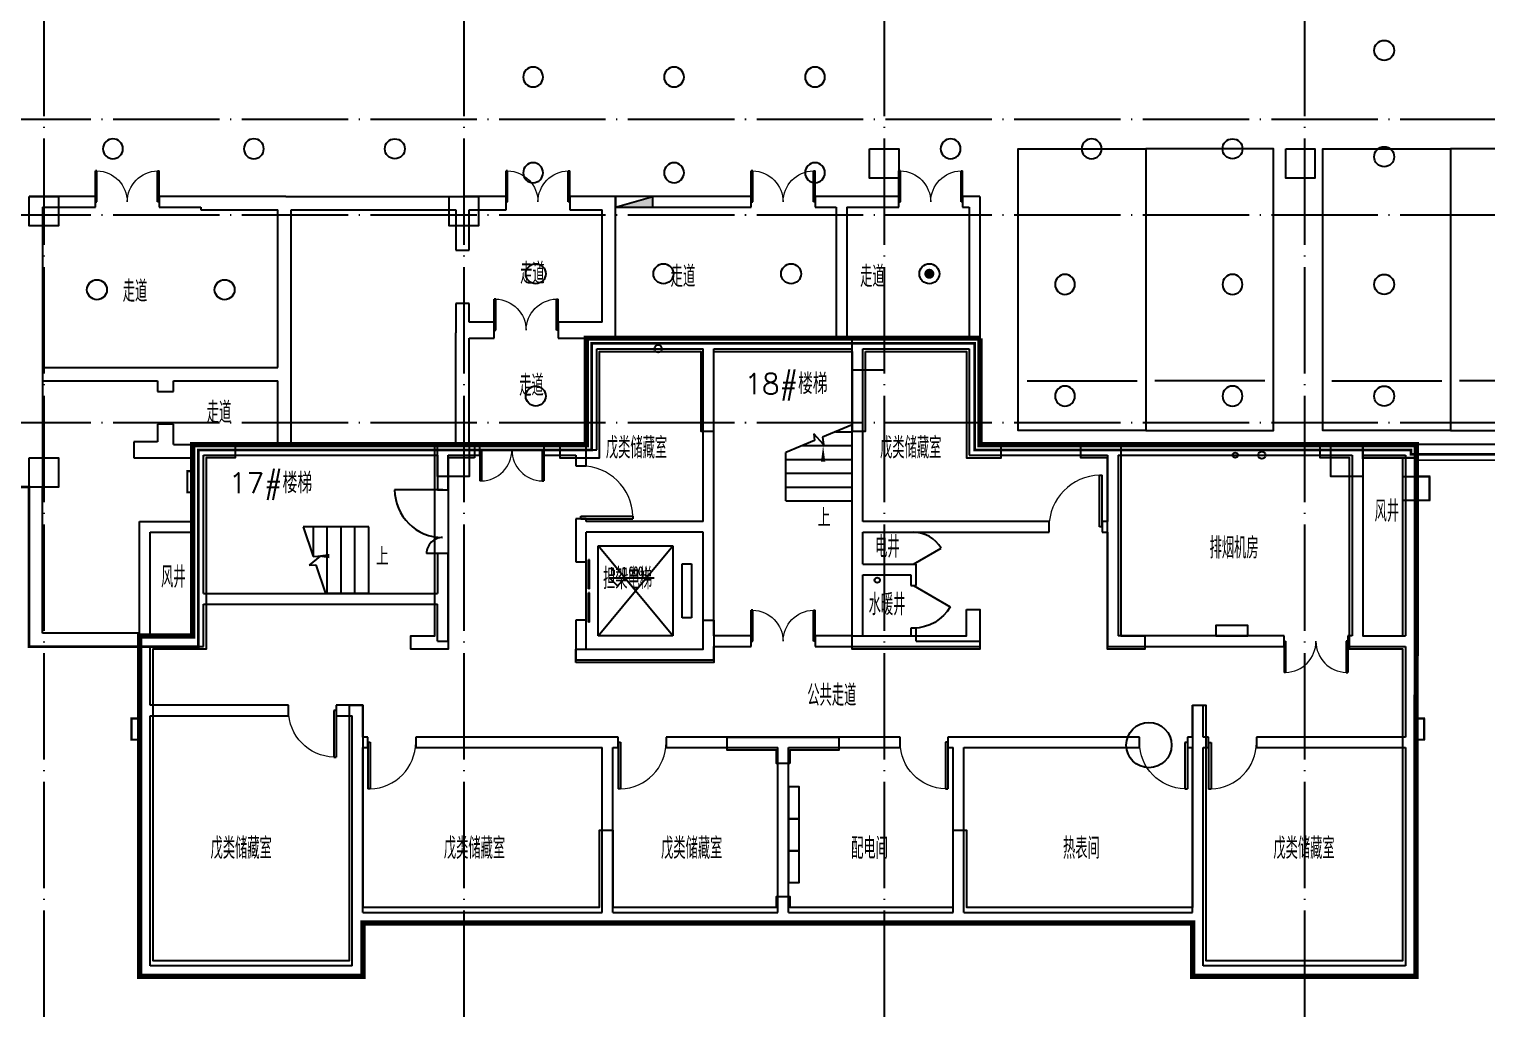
# Model space of a CAD drawing. Extents: x -23309 to 303886, y -33091 to 154511.
# Drawn here: x 131125 to 158531, y -11023 to 7400 of the extents above; entities that cross this region are included whole.
import ezdxf

# ---------------------------------------------------------------- set-up
doc = ezdxf.new("R2010")
doc.units = 0
doc.header["$LTSCALE"] = 1000
doc.header["$MEASUREMENT"] = 0
doc.linetypes.add('DOTE', pattern=[2.4200000000000004, 2, -0.2, 0.02, -0.2])
for name, color, linetype in [('COLUMN', 9, 'Continuous'), ('DIM_ELEV', 3, 'Continuous'), ('DIM_SYMB', 3, 'Continuous'), ('DOTE', 1, 'Continuous'), ('EQUIP_喷淋', 7, 'Continuous'), ('EQUIP_消火栓', 1, 'Continuous'), ('EVTR', 2, 'Continuous'), ('Pipe-中', 3, 'Continuous'), ('PUB_TEXT', 210, 'Continuous'), ('STAIR', 51, 'Continuous'), ('VPIPE-消防', 1, 'Continuous'), ('WALL', 9, 'Continuous'), ('WINDOW', 4, 'Continuous'), ('下喷', 7, 'Continuous'), ('主楼车库高差线', 6, 'Continuous'), ('住宅楼', 2, 'Continuous'), ('剪力墙闭合区域', 6, 'Continuous'), ('喷淋', 6, 'Continuous'), ('挡土墙', 4, 'Continuous'), ('普通机动车位', 135, 'Continuous'), ('暖通', 4, 'Continuous'), ('机动车位车档', 201, 'Continuous'), ('电气', 3, 'Continuous'), ('防火分区', 7, 'Continuous')]:
    doc.layers.add(name, color=color, linetype=linetype)
doc.styles.add('_TCH_DIM', font='SIMPLEX', dxfattribs={"bigfont": 'GBCBIG'})
doc.styles.add('_TCH_WINDOW', font='SIMPLEX', dxfattribs={"height": 3.5, "bigfont": 'GBCBIG'})
doc.styles.add('HNSJY', font='simplex.shx', dxfattribs={"width": 0.8, "bigfont": 'gbcbig.shx'})

# ---------------------------------------------------------------- blocks, each defined once
blk = doc.blocks.new('$DorLib2D$00000002')
for p, q in [((-0.5, -5.684341886080802e-17), (-0.5000000000000007, 0.4875)), ((-0.4750000000000007, 0.4875), (-0.5000000000000007, 0.4875)), ((-0.475, -2.842170943040401e-17), (-0.4750000000000007, 0.4875)), ((0.475, -2.842170943040401e-17), (0.4750000000000007, 0.4875)), ((0.4750000000000007, 0.4875), (0.5000000000000007, 0.4875)), ((0.5, -5.684341886080802e-17), (0.5000000000000007, 0.4875)), ((-0.5, -5.684341886080802e-17), (-0.475, -2.842170943040401e-17)), ((0.5, -5.684341886080802e-17), (0.475, -2.842170943040401e-17))]:
    blk.add_line(p, q)
at = {"lineweight": 13}
for centre, start, end in [((-0.4875, -4.263256414560601e-17), 0, 88.53071641864632), ((0.4875, -4.263256414560601e-17), 91.4692835813537, 180)]:
    blk.add_arc(centre, 0.4875, start, end, dxfattribs=at)
blk = doc.blocks.new('$DorLib2D$00000001')
for p, q in [((0.45, 0.9750000000000001), (0.5000000000000002, 0.9750000000000001)), ((0.45, 0), (0.45, 0.9750000000000001)), ((0.5, 0), (0.5, 0.9750000000000001)), ((0.5, 0), (0.45, 0))]:
    blk.add_line(p, q)
at = {"lineweight": 13}
blk.add_arc((0.475, 0), 0.975, 91.4692835813538, 180, dxfattribs=at)
blk = doc.blocks.new('$DorLib2D$00000127')
at = {"color": 0, "linetype": 'Continuous'}
for p, q in [((-0.03333333333317867, 0.79489831543669), (-0.5333333333324752, 0.79489831543669)), ((-0.5333333333324752, 0.79489831543669), (-0.5333333333324752, 0.6904056441872441)), ((-0.03333333333317867, 0.79489831543669), (-0.03333333333317867, 0.6904056441872441)), ((0.03333333333346289, 0.79489831543669), (0.03333333333346289, 0.6904056441872441)), ((0.533333333332763, 0.79489831543669), (0.03333333333346289, 0.79489831543669)), ((0.533333333332763, 0.79489831543669), (0.533333333332763, 0.6904056441872441)), ((-0.03333333333317867, 0.6904056441872441), (-0.5333333333324752, 0.6904056441872441)), ((0.5000000000000533, 0.4999999999999787), (-0.500000000000032, 0.4999999999999787)), ((0.533333333332763, 0.6904056441872441), (0.03333333333346289, 0.6904056441872441))]:
    blk.add_line(p, q, dxfattribs=at)
blk = doc.blocks.new('$DorLib2D$00000228')
at = {"color": 0}
blk.add_line((0.4999999999999964, -7.105427357601002e-15), (4.973799150320701e-14, 0.8660254037843416), dxfattribs=at)
blk.add_arc((0.5000000000015206, -1.612932010175427e-12), 1.000000000002051, 120.0000000000284, 180, dxfattribs=at)
blk = doc.blocks.new('$DorLib2D$00000224')
at = {"color": 0}
for p, q in [((0.5000000000000036, -0.001447885298549778), (0.5000000000000036, 0.7526897881263217)), ((-0.4999999999999982, -3.552713678800501e-15), (-0.5, 0.2533643934255281))]:
    blk.add_line(p, q, dxfattribs=at)
for centre, radius, start, end in [((0.5046168020416406, -0.001920809357073949), 0.7546247204374669, 90.3505383734008, 179.7237749158362), ((-0.5007908120532854, 0.002572563918107562), 0.250793076322937, 359.7898704776507, 89.81933206136392)]:
    blk.add_arc(centre, radius, start, end, dxfattribs=at)
blk = doc.blocks.new('sdfasdgdfgsdfg')
at = {"layer": 'STAIR'}
for p, q in [((620420.6819916591, 50103.92805456286), (619185.4118916444, 50103.94578890721)), ((619185.4118916444, 50103.94578890723), (619374.5221480504, 49545.13602255107)), ((619380.6740033776, 49545.5334680845), (619380.6819909624, 50103.94298548214)), ((619640.6641061306, 48853.93921531373), (619640.6819911716, 50103.93925275231)), ((619900.6641061008, 48853.93549510566), (619900.6819911415, 50103.9355200225)), ((620160.664106071, 48853.93177489852), (620160.6819911116, 50103.93178729267)), ((620420.6641060486, 48853.92805469045), (620420.6819916591, 50103.92805456286)), ((619509.2412333712, 49553.84013581005), (619299.3170328736, 49385.67928233472)), ((619299.3170328736, 49385.67928233472), (619425.7210879624, 49393.8461527937)), ((619374.5221480504, 49545.13602255107), (619509.2412333712, 49553.84013581005)), ((619425.7210879624, 49393.8461527937), (619608.4341861382, 48853.93967647487)), ((620420.6641060486, 48853.92805469045), (619608.4341797903, 48853.93968273615))]:
    blk.add_line(p, q, dxfattribs=at)
blk = doc.blocks.new('sdfasdfsdgsdfh')
at = {"layer": 'STAIR'}
for p, q in [((709567.0958681963, 51658.45896171225), (709385.08693894, 51856.4968173551)), ((709385.08693894, 51856.4968173551), (709401.8064843081, 51730.93747079191)), ((710109.7653140575, 52025.41360075498), (709549.2764905989, 51792.27775629056)), ((709797.2598756403, 51895.42667463706), (710109.7598753683, 51895.41360086953)), ((710109.7054884918, 50595.41360200667), (710109.7653140575, 52025.41360075498)), ((709401.8064843081, 51730.93747079191), (708859.7435603961, 51505.46589628333)), ((709172.248998817, 51635.45282240031), (710109.7489979938, 51635.41360109677)), ((709549.2764905989, 51792.27775629056), (709567.0958681963, 51658.45896171225)), ((708859.7054895833, 50595.46589707916), (708859.7435603961, 51505.4658962824)), ((708859.7381217085, 51375.46589639648), (710109.7381206192, 51375.41360132401)), ((708859.7272443334, 51115.46589662373), (710109.7272432446, 51115.41360155126)), ((708859.7163669582, 50855.4658968519), (710109.7163658701, 50855.41360177943)), ((708859.7054895833, 50595.46589707916), (710109.7054884918, 50595.41360200667))]:
    blk.add_line(p, q, dxfattribs=at)
blk = doc.blocks.new('2#住宅楼')
at = {"layer": '住宅楼', "ltscale": 2, "const_width": 100}
blk.add_lwpolyline([(32489571.51587813, -2975366.782006), (32482171.95860339, -2975366.676114921), (32482171.92997669, -2977366.697645093), (32474771.92998734, -2977366.697645093), (32474771.87845677, -2980966.591760538), (32473771.87590704, -2980966.591760538), (32473771.78689967, -2987366.577451403), (32477971.78690324, -2987366.637548922), (32477971.80121173, -2986366.637547161), (32493571.80044144, -2986366.860761904), (32493571.78613295, -2987366.86075951), (32497771.78689754, -2987366.920855182), (32497775.51338592, -2977366.809011658), (32489571.92998695, -2977366.691630768), (32489571.95860658, -2975366.782012336)], dxfattribs=at)
blk = doc.blocks.new('hdfjfkjlkjlgh')
at = {"layer": '普通机动车位'}
blk.add_lwpolyline([(22002092.87490848, -3456002.984251085), (22004492.87490189, -3456002.984249472), (22004492.87490866, -3461302.984247654), (22002092.87491524, -3461302.984249271)], close=True, dxfattribs=at)
at = {"layer": '机动车位车档'}
blk.add_line((22004326.20824177, -3456940.484248754), (22002259.54157529, -3456940.484251279), dxfattribs=at)
blk = doc.blocks.new('第三防火分区')
at = {"layer": '防火分区', "const_width": 50}
blk.add_lwpolyline([(32501471.5213723, -2977549.709088739), (32497675.52772611, -2977550.234350871), (32497675.51620559, -2977466.977150898), (32489475.51478235, -2977466.859821322), (32489475.54339931, -2975466.859821547), (32482275.54339255, -2975466.756800581), (32482275.51477546, -2977466.756800728), (32474875.51262478, -2977466.65091787), (32474875.45968419, -2981166.593248424), (32471696.51779883, -2981166.593245084), (32471696.51780198, -2978166.691181058), (32462715.6554345, -2978166.691195043), (32462715.6554345, -2979066.189005172), (32459914.73755211, -2979066.189005172), (32459914.73755435, -2973055.723692868), (32459014.24722884, -2973055.723692533), (32459014.24722884, -2971566.691710424), (32454714.03239573, -2971566.691710424)], dxfattribs=at)
blk = doc.blocks.new('$TwtSys$00000125')
blk.add_circle((0, 0, 1e-08), 1)
blk = doc.blocks.new('$TwtSys$00000128')
at = {"const_width": 0.5, "elevation": 9.999999999999692e-09}
blk.add_lwpolyline([(0.25, 0, 1), (-0.25, 0, 1)], format="xyb", close=True, dxfattribs=at)
blk.add_circle((0, 0, 9.999999999999692e-09), 1)
blk = doc.blocks.new('$TwtSys$00000434')
for p, q in [((-0.5, 0.5), (-0.5, -0.5)), ((-0.5, -0.5), (0.5, 0.5)), ((0.5, 0.5), (-0.5, 0.5)), ((0.5, -0.5), (0.5, 0.5)), ((-0.5, -0.5), (0.5, -0.5))]:
    blk.add_line(p, q)
blk.add_solid([(0.5, -0.5), (0.5, 0.5), (-0.5, -0.5)])
blk = doc.blocks.new('主楼各辅助点位')
at = {"layer": '喷淋'}
blk.add_circle((636710.7013037167, 51453.69497014498), 50, dxfattribs=at)
blk = doc.blocks.new('电表箱-140kW')
at = {"layer": '电气'}
blk.add_lwpolyline([(0.02510163403348997, 299.9999989498465), (-0.02510163403348997, -299.9999989498465), (199.9748976658739, -300.0167333725303), (200.0251009339117, 299.9832645271636)], close=True, dxfattribs=at)
blk = doc.blocks.new('应急照明配电箱-双电源-5kW')
at = {"layer": '电气'}
blk.add_lwpolyline([(-0.0007163312111515552, 282.8776588173114), (-0.0509195992781315, -317.1223390823816), (199.9490797006292, -317.1390735050654), (199.9992829686671, 282.8609243946285)], close=True, dxfattribs=at)
blk = doc.blocks.new('普通配电箱-18kW')
at = {"layer": '电气'}
blk.add_lwpolyline([(-0.02441915567032993, 316.3131618789266), (-0.07462242373730987, -283.6868360207663), (199.92537687617, -283.7035704434511), (199.9755801442079, 316.2964274562437)], close=True, dxfattribs=at)
blk = doc.blocks.new('消防风机配电箱-双电源-12kW')
at = {"layer": '电气'}
blk.add_lwpolyline([(-299.99999884094, 0.02510163402621401), (299.999999058753, -0.02510163404076593), (300.0167334814323, 199.9748976658666), (-299.9832644182607, 200.0251009339045)], close=True, dxfattribs=at)

msp = doc.modelspace()

# ---------------------------------------------------------------- linework, layer by layer
at = {"layer": 'COLUMN', "color": 3, "ltscale": 5}
for points in [[(146924.9999995716, 5150.020591111737), (147474.9999997467, 5150.020591111737), (147474.9999997467, 4600.020591111737), (146924.9999995716, 4600.020591111737)], [(154749.9526380077, 5150.020581117715), (155299.9526381828, 5150.020581117715), (155299.9526381828, 4600.020581117715), (154749.9526380077, 4600.020581117715)], [(131124.9999999255, 4250.197751061874), (131675.0000001006, 4250.197751061874), (131675.0000001006, 3700.197751061874), (131124.9999999255, 3700.197751061874)], [(139024.9999996312, 4250.197751080501), (139574.9999998063, 4250.197751080501), (139574.9999998063, 3700.197751080501), (139024.9999996312, 3700.197751080501)], [(146600.3460962847, 1588.950438332628), (147200.4404591247, 1588.950438332628), (147200.4404591247, 988.9976205792045), (146600.3460962847, 988.9976205792045)], [(138800.3174801767, -410.9336484448286), (139400.4118430167, -410.9336484448286), (139400.4118430167, -1010.886466198252), (138800.3174801767, -1010.886466198252)], [(155600.3081303649, -411.1826160309138), (156200.4024932049, -411.1826160309138), (156200.4024932049, -1011.135433784337), (155600.3081303649, -1011.135433784337)], [(131124.9999999367, -659.9642384193139), (131675.0000001118, -659.9642384193139), (131675.0000001118, -1209.964238419314), (131124.9999999367, -1209.964238419314)], [(156950.4110523609, -1010.86806752038), (157450.4125782398, -1010.86806752038), (157450.4125782398, -1460.86806752038), (156950.4110523609, -1460.86806752038)]]:
    msp.add_lwpolyline(points, close=True, dxfattribs=at)
at = {"layer": 'DIM_ELEV'}
for p, q in [((142185.2800032219, -3070.010421914398), (142035.2800032219, -2920.010421914398)), ((142035.2800032219, -2920.010421914398), (142875.2800032219, -2920.010421914398)), ((142185.2800032219, -3070.010421914398), (142335.2800032219, -2920.010421914398))]:
    msp.add_line(p, q, dxfattribs=at)
at = {"layer": 'DIM_SYMB'}
for points in [[(146052.7319023557, -1499.163247227552, 0, 0, 0), (146052.6893703745, -431.0191736597335, 0, 80.00000000000001, 0), (146052.7013159488, -731.019173421897, 0, 0, 0)], [(137538.5472900009, -2508.596423075243, 0, 0, 0), (136470.4032164331, -2508.638955056376, 0, 80.00000000000001, 0), (136770.4032161953, -2508.627009482123, 0, 0, 0)]]:
    msp.add_lwpolyline(points, format="xyseb", dxfattribs=at)
at = {"layer": 'DOTE', "linetype": 'DOTE'}
for p, q in [((131399.9999995604, 136025.4422550014), (131400, -12369.09281809314)), ((139299.9999996647, 136025.4422550014), (139299.9999998324, -12369.09281753295)), ((147199.9999995306, 136025.4422550014), (147199.9999997839, -12369.09281744866)), ((155099.9999995604, 136025.4422550014), (155099.9999997988, -12369.09281784168)), ((267803.2771895379, 5699.999878716073), (-4883.621246233582, 5699.999880112126)), ((267803.2771896683, 3900.000000817585), (-4883.621246226132, 3900.000000063679)), ((267803.2771895416, 1.922133378684521e-06), (-4883.621246226132, -3.504101186990738e-08))]:
    msp.add_line(p, q, dxfattribs=at)
at = {"layer": 'EVTR', "ltscale": 2}
for p, q in [((141825.3602977653, -4010.977169393183), (141825.3845363518, -2316.977169566409)), ((141825.3602977653, -4010.977169393183), (143225.3845362102, -2316.997201453516)), ((141825.3845363518, -2316.977169566409), (143225.3845362102, -2316.997201453516)), ((143225.3602976238, -4010.99720128029), (141825.3845363518, -2316.977169566409)), ((143225.3845362102, -2316.997201453516), (143225.3602976238, -4010.99720128029)), ((143400.3651453217, -3672.199705300474), (143400.379688475, -2655.799705405341)), ((143400.379688475, -2655.799705405341), (143575.3796884527, -2655.80220939088)), ((143575.3796884527, -2655.80220939088), (143575.3651452994, -3672.202209286945)), ((143575.3651452994, -3672.202209286945), (143400.3651453217, -3672.199705300474)), ((143225.3602976238, -4010.99720128029), (141825.3602977653, -4010.977169393183))]:
    msp.add_line(p, q, dxfattribs=at)
at = {"layer": 'Pipe-中', "color": 3, "linetype": 'Continuous'}
msp.add_circle((147070.3566787394, -2960.974140696992), 50, dxfattribs=at)
at = {"layer": 'VPIPE-消防', "color": 14}
for centre in [(142950.3566787345, 1390.731174056134), (154299.9684871947, -611.1556608323881)]:
    msp.add_circle(centre, 70, dxfattribs=at)
at = {"layer": 'WALL'}
for p, q in [((132370.0082595944, 4250.178519989655), (131124.9996307977, 4250.178517485387)), ((132370.0082595795, 4050.178514017549), (132370.0082595944, 4250.178519989655)), ((134350.4099413229, 4250.178516061802), (133570.0082595907, 4250.178519484412)), ((133570.0082595907, 4250.178519484412), (133570.0082595795, 4050.178514606145)), ((135950.1538329124, 4250.181667980098), (134350.4099413229, 4250.178516061802)), ((135950.1538329124, 4250.181667980098), (139299.9980725385, 4250.181667818513)), ((140091.6073549725, 4250.181666068558), (139299.9980725385, 4250.181667818513)), ((140091.6073549613, 4000.181668773119), (140091.6073549725, 4250.181666068558)), ((142150.4385588132, 4250.181670068589), (141291.6073705927, 4250.181667015713)), ((141291.6073705927, 4250.181667015713), (141291.6073705815, 4000.181668715377)), ((144699.9977127165, 4250.178513710212), (142150.4381902218, 4250.178515257139)), ((142150.4385588132, 1589.010580471077), (142150.4385588132, 4250.181670068589)), ((144699.9977127053, 4050.178515157022), (144699.9977127165, 4250.178513710212)), ((146399.9977070838, 4250.178515054111), (145899.9977127165, 4250.178513652936)), ((145899.9977127165, 4250.178513652936), (145899.997712709, 4050.178515554697)), ((147474.9996267781, 4250.17851141264), (146399.9977070838, 4250.178515054111)), ((147474.9996267669, 4050.178510338359), (147474.9996267781, 4250.17851141264)), ((148999.9977105781, 4250.178514907893), (148674.9996267781, 4250.178511345119)), ((148674.9996267781, 4250.178511345119), (148674.9996267669, 4050.178510281083)), ((148999.9977105781, 4250.178514907893), (148999.9977106787, 1588.901546527457)), ((131374.9996328066, 4050.178513819177), (132370.0082595795, 4050.178514017549)), ((131374.9996328066, 4050.178513819177), (131374.9996345304, 2939.038149524771)), ((133570.0082595795, 4050.178514606145), (134350.4099413141, 4050.178515083418)), ((134350.4099413141, 4050.178515083418), (134350.4099413119, 4000.181668056932)), ((134350.4099413119, 4000.181668056932), (135800.1538315043, 4000.181661389594)), ((135800.1538313515, 1038.968954812561), (135800.1538315043, 4000.181661389594)), ((136050.1538327374, 938.9686096918886), (136050.153833963, 4000.181670489546)), ((136050.153833963, 4000.181670489546), (139149.9980731308, 4000.181670340069)), ((139149.9980731308, 4000.181670340069), (139149.9980705529, 3242.806781746272)), ((139399.9980728142, 3242.806781746272), (139399.9980771914, 4000.181668815494)), ((139399.9980771914, 4000.181668815494), (140091.6073549613, 4000.181668773119)), ((141291.6073705815, 4000.181668715377), (141900.4385547675, 4000.181668695353)), ((141900.4385547675, 1889.01058027317), (141900.4385547675, 4000.181668695353)), ((142150.4381902143, 4050.178515257139), (144699.9977127053, 4050.178515157022)), ((145899.997712709, 4050.178515554697), (146299.9977065362, 4050.178516633634)), ((146299.9977065362, 4050.178516633634), (146299.9977067113, 1588.925875603512)), ((146499.9977078587, 4050.17851533863), (146499.9977067113, 1588.925875589077)), ((146499.9977078587, 4050.17851533863), (147474.9996267669, 4050.178510338359)), ((148674.9996267669, 4050.178510281083), (148799.9977117479, 4050.178515228268)), ((148799.9977117479, 4050.178515228268), (148799.9977106787, 1588.901546538633)), ((139149.9980705529, 3242.806781746272), (139399.9980728142, 3242.806781746272)), ((131374.9996345304, 2939.038149524771), (131374.9996345304, -1210.967487661343)), ((139399.9980728142, 2242.806766121474), (139149.9980702959, 2242.806766121008)), ((139149.9980702959, 2242.806766121008), (139149.9980725348, 1689.010581928131)), ((139399.9980771877, 1889.01058027317), (139399.9980728142, 2242.806766121474)), ((139149.9980725348, -410.9388882614439), (139149.9980725348, 1689.010581928131)), ((139868.8584175482, 1889.010580314149), (139399.9980771877, 1889.01058027317)), ((139868.858417552, 1589.010577848472), (139868.8584175482, 1889.010580314149)), ((141900.4385547675, 1889.01058027317), (141068.858417552, 1889.010580314149)), ((141068.858417552, 1889.010580314149), (141068.8584175482, 1589.010577848938)), ((139399.9980726942, -410.9424650147557), (139399.9980758838, 1589.010580470611)), ((139399.9980758838, 1589.010580470611), (139868.858417552, 1589.010577848472)), ((141068.8584175482, 1589.010577848938), (142150.4385588132, 1589.010580471077)), ((141600.4103775655, -510.9739503428282), (141600.440429542, 1589.026043679944)), ((141600.440429542, 1589.026043679944), (143900.440425161, 1588.993139913684)), ((141800.4103775432, -510.9768120409863), (141800.437560003, 1389.023189104541)), ((141800.437560003, 1389.023189104541), (143800.4375636538, 1388.99457212296)), ((143800.3910610562, -1861.005428136879), (143800.4375636538, 1388.99457212296)), ((143900.440425161, 1588.993139913684), (146700.4404248779, 1588.953076140402)), ((144000.3896300083, -1961.008290571714), (144000.4375636315, 1388.991708165413)), ((144000.4375636315, 1388.991708165413), (146600.4375633632, 1388.954506089358)), ((146600.38962974, -1961.045492647769), (146600.4375633632, 1388.954506089358)), ((146700.4404248779, 1588.953076140402), (149000.440428782, 1588.920161785936)), ((146800.3910607508, -1861.048353898223), (146800.4375633483, 1388.95164758843)), ((146800.4375633483, 1388.95164758843), (148800.4375671034, 1388.923030606849)), ((148800.4375671034, 1388.923030606849), (148800.4089501237, -611.0769712194742)), ((149000.440428782, 1588.920161785936), (149000.4118118023, -411.0798329381214)), ((131374.999864053, 1038.979090058536), (133640.4421342723, 1038.973890353285)), ((133640.4421333782, 1038.973890353285), (135800.1538313515, 1038.968954812561)), ((136050.1538291052, -410.8678304904024), (136050.153832756, 938.9686096918886)), ((131374.9992902465, 788.9790900594671), (133540.4400375113, 788.9741170753841)), ((133540.4400375113, 788.9741170753841), (133540.4375417382, 588.971055535425)), ((133540.4375417382, 588.971055535425), (133840.4375487641, 588.9673205896397)), ((133840.4375487641, 588.9673205896397), (133840.440037068, 788.9734342469019)), ((133840.440037068, 788.9734342469019), (135800.153829623, 788.9689537853119)), ((135800.1538295634, -410.8678288675728), (135800.153829623, 788.9689537853119)), ((133540.429822851, -31.02895743510453), (133540.4257194027, -361.0304479510232)), ((133840.4298298769, -31.03269238088978), (133540.429822851, -31.02895743510453)), ((133840.4250992574, -410.8678288689698), (133840.4298298769, -31.03269238088978)), ((133090.4284303263, -361.0248532110709), (133090.4247027449, -660.8678295101854)), ((133540.4257194027, -361.0304479510232), (133090.4284303263, -361.0248532110709)), ((133840.4250992574, -410.8678288689698), (135800.1538295634, -410.8678288675728)), ((134200.4118153115, -410.8680664902495), (138900.4118086954, -410.9353174274729)), ((139600.4118127634, -410.9453323367925), (138900.4118086954, -410.9353174274729)), ((139600.4089510699, -610.945331604773), (139600.4118127634, -410.9453323367925)), ((140800.4118126442, -410.9625031227188), (140800.4089509433, -610.9625017937215)), ((141600.4118031298, -410.9739516960399), (140800.4118126442, -410.9625031227188)), ((141600.4060807785, -810.9739560751186), (141600.4118031298, -410.9739516960399)), ((141600.4103775655, -510.9739503428282), (141800.4103775432, -510.9768120409863)), ((149000.4118118023, -411.0798329381214), (151500.4118074065, -411.1156044114323)), ((151500.4118074065, -411.1156044114323), (156100.4118069296, -411.1814234690682)), ((156100.4118079429, -411.1107110805751), (157200.4118103271, -411.1264498220698)), ((157200.4118103271, -411.1264498220698), (157200.3588654061, -4111.197162430355)), ((133090.4247027449, -660.8678295101854), (133640.4232319929, -660.8678305681678)), ((133640.4232319929, -660.8678305681678), (134200.4082381922, -660.8678305677022)), ((134200.3910680001, -1860.868073135236), (134200.4082381922, -660.8678305677022)), ((134400.3896309917, -1960.870929063851), (134400.4089535882, -610.8709281679185)), ((134400.4089535882, -610.8709281679185), (138800.4089455714, -610.9338855273963)), ((138800.4089455714, -610.9338855273963), (138800.3996476268, -1260.933872723574)), ((139000.3996443113, -1260.936734421732), (139000.408945549, -610.9367435906024)), ((139000.408945549, -610.9367435906024), (139600.4089510699, -610.945331604773)), ((140800.4089509433, -610.9625017937215), (141400.4089414512, -610.9710839675681)), ((141400.4089414512, -610.9710839675681), (141400.4060796236, -810.9710943769605)), ((141400.4060796236, -810.9710943769605), (141600.4060807785, -810.9739560751186)), ((148800.4089501237, -611.0769712194742), (151400.4089404305, -611.1141732955293)), ((151400.4089404305, -611.1141732955293), (151400.3910548126, -1861.114174645947)), ((151600.4089404081, -611.1170342095138), (151600.3896292334, -1961.117035101721)), ((151600.4089404081, -611.1170342095138), (156000.4089450499, -611.1799915689917)), ((156000.4089450499, -611.1799915689917), (156000.3602961784, -4011.17999461721)), ((156200.4089460408, -611.1121413107903), (156200.360296156, -4011.182844087103)), ((156200.4089460408, -611.1121413107903), (157000.4089448263, -611.1235881034227)), ((157000.4089448263, -611.1235881034227), (157000.3602949416, -4011.194290880667)), ((131374.9996330328, -3960.857813838578), (131374.9996345304, -1210.967487661343)), ((138800.3996476268, -1260.933872723574), (139000.3996443113, -1260.936734421732)), ((133200.3588678648, -4110.853758654179), (133200.3910642376, -1860.853764644446)), ((133200.3910642376, -1860.853764644446), (134200.3910680001, -1860.868073135236)), ((141400.3917750453, -1810.971094274515), (141400.3896302765, -1960.971088495658)), ((141600.3917722886, -1810.973955972673), (141400.3917750453, -1810.971094274515)), ((141600.3910558184, -1860.97394945714), (141600.3917722886, -1810.973955972673)), ((143800.3910610562, -1861.005428136879), (141600.3910558184, -1860.97394945714)), ((150300.3910643568, -1861.098435398744), (146800.3910607508, -1861.048353898223)), ((150300.3882026558, -2061.098436362663), (150300.3910643568, -1861.098435398744)), ((151300.3910642525, -1861.112744222017), (151300.388202559, -2061.112744853453)), ((151400.3910548126, -1861.114174645947), (151300.3910642525, -1861.112744222017)), ((133400.3603009542, -4010.85662612188), (133400.3882025143, -2060.856610697316)), ((133400.3882025143, -2060.856610697316), (134200.3882021641, -2060.868057489948)), ((134200.3703145494, -3310.868067224132), (134200.3882021641, -2060.868057489948)), ((134400.3717358073, -3210.87092790156), (134400.3896309917, -1960.870929063851)), ((141400.3896302765, -1960.971088495658), (141400.380291309, -2613.971074660862)), ((141600.3802874049, -2613.97393635902), (141600.3881979024, -2060.973949436651)), ((143800.3882024174, -2061.00542811639), (141600.3881979024, -2060.973949436651)), ((143800.3567202667, -4261.00542789069), (143800.3882024174, -2061.00542811639)), ((144000.360300835, -4011.008290544705), (144000.3896300083, -1961.008290571714)), ((146600.3767521044, -2861.045492560224), (146600.38962974, -1961.0454926487)), ((146800.3796224555, -2661.048346778), (146800.3882075433, -2061.048355130712)), ((146800.3882075433, -2061.048355130712), (150300.3882026558, -2061.098436362663)), ((151300.388202559, -2061.112744853453), (151400.3882016351, -2061.114174621733)), ((151400.3882016351, -2061.114174621733), (151400.3574383815, -4211.114172142552)), ((151600.3896292334, -1961.117035101721), (151600.3603000601, -4011.117037257733)), ((138800.382477436, -2460.933892131405), (138800.3717434888, -3210.933885261038)), ((139000.3824747538, -2460.936753829563), (138800.382477436, -2460.933892131405)), ((139000.3703140577, -3310.936747979926), (139000.3824747538, -2460.936753829563)), ((141400.380291309, -2613.971074660862), (141600.3802874049, -2613.97393635902)), ((146800.3796224555, -2661.048346778), (147800.3796102424, -2661.062655269343)), ((147800.3738793021, -3062.062678806105), (147800.3796102424, -2661.062655269343)), ((146600.3602966478, -4011.04549262076), (146600.3767521044, -2861.045492559293)), ((146800.3602966254, -4011.048351561272), (146800.376751404, -2861.048362394416)), ((146800.376751404, -2861.048362394416), (147700.3767468592, -2861.061240036594)), ((147700.3767468592, -2861.061240036594), (147700.373873729, -3062.061247958423)), ((134400.3717358073, -3210.87092790156), (138800.3717434888, -3210.933885261038)), ((147700.373873729, -3062.061247958423), (147800.3738793021, -3062.062678806105)), ((134200.3602832144, -4010.868072915444), (134200.3703145494, -3310.868067224132)), ((134400.3574410339, -4210.870934593113), (134400.3688878228, -3410.870931277605)), ((134400.3688878228, -3410.870931277605), (138800.3688873758, -3410.933888637082)), ((138800.3588672911, -4110.933886199811), (138800.3688873758, -3410.933888637082)), ((139000.3588672688, -4110.936747897969), (139000.3703140577, -3310.936747979926)), ((141400.3645513018, -3713.971074548172), (141400.3538575431, -4460.971087492624)), ((141600.3645480608, -3713.97393624633), (141400.3645513018, -3713.971074548172)), ((141600.3567192217, -4260.973949211271), (141600.3645480608, -3713.97393624633)), ((133200.3577395976, -3960.857814316812), (131374.9996330328, -3960.857813838578)), ((133200.3402668273, -5410.853758518206), (133200.3588678648, -4110.853758651385)), ((133400.3603009542, -4010.85662612188), (134200.3602832144, -4010.868072915444)), ((144700.3603016695, -4011.018306315498), (144000.360300835, -4011.008290544705)), ((144700.357439976, -4211.018309315288), (144700.3603016695, -4011.018306315498)), ((145900.3603015502, -4011.035476504447), (145900.3574398567, -4211.035479423212)), ((146600.3602966478, -4011.04549262076), (145900.3603015502, -4011.035476504447)), ((146800.3602966254, -4011.048351561272), (147700.3602920955, -4011.061229202518)), ((147700.3624269401, -3862.061247875536), (147700.3602920955, -4011.061229202518)), ((147800.3624292722, -3862.06267872508), (147700.3624269401, -3862.061247875536)), ((147800.3588612413, -4111.062664656522), (147800.3624292722, -3862.06267872508)), ((154718.7918240835, -4011.161658301571), (151600.3603000601, -4011.117037257733)), ((154718.7889623826, -4211.161657127173), (154718.7918240835, -4011.161658301571)), ((155918.7918239643, -4011.17882849052), (155918.7889622634, -4211.178827578755)), ((156000.3602961784, -4011.17999461721), (155918.7918239643, -4011.17882849052)), ((156200.360296156, -4011.182844087103), (157000.3602949416, -4011.194290880667)), ((133200.3577395976, -4210.857814316812), (131124.9996313788, -4210.857808311179)), ((133400.341692779, -5310.856622083666), (133400.3574321156, -4210.856626102322)), ((133400.3574321156, -4210.856626102322), (134400.3574410339, -4210.870934593113)), ((138800.3588672911, -4110.933886199811), (139000.3588672688, -4110.936747897969)), ((141600.3567192217, -4260.973949211271), (143800.3567202667, -4261.00542789069)), ((144000.3538164978, -4461.008289567748), (144000.3573936184, -4211.008290523285)), ((144000.3573936184, -4211.008290523285), (144700.357439976, -4211.018309315288)), ((145900.3574398567, -4211.035479423212), (146700.3574356323, -4211.046923266345)), ((146700.3574356323, -4211.046923266345), (147700.3574354684, -4211.061231757136)), ((147700.3574354684, -4211.061231757136), (149000.3574353342, -4211.079832795629)), ((147800.3588612413, -4111.062664656522), (149000.358866181, -4111.079832805874)), ((149000.358866181, -4111.079832805874), (149000.3574353342, -4211.079832795629)), ((151400.3574383815, -4211.114172142552), (154718.7889623826, -4211.161657127173)), ((155918.7889622634, -4211.178827578755), (156100.3574346637, -4211.181423079775)), ((156100.3574346637, -4211.181423079775), (157000.3574310502, -4211.194306484977)), ((157000.3574310502, -4211.194306484977), (157000.3331066181, -5911.194302404852)), ((157200.3588654061, -4111.197162430355), (157200.3316792732, -6011.197162240365)), ((141400.3538575431, -4460.971087492624), (144000.3538164978, -4461.008289567748)), ((133200.2687261214, -10410.85375986304), (133200.3402668273, -5410.853758518206)), ((136000.341701526, -5310.893824593717), (133400.341692779, -5310.856622083666)), ((136000.3388398325, -5510.893822445156), (136000.341701526, -5310.893824593717)), ((136900.3417014366, -5310.906702234963), (136900.3388397356, -5510.906700086402)), ((137400.3416883608, -5310.913856046827), (136900.3417014366, -5310.906702234963)), ((137400.3331032654, -5910.913853242615), (137400.3416883608, -5310.913856046827)), ((153000.3331091141, -5911.137065403716), (153000.34169564, -5311.137066646101)), ((153000.34169564, -5311.137066646101), (153200.3416956251, -5311.139928344259)), ((153200.3331090917, -5911.139930139849), (153200.3416956251, -5311.139928344259)), ((133400.2715846112, -10210.85661767572), (133400.3388345127, -5510.85661815721)), ((133400.3388345127, -5510.85661815721), (136000.3388398325, -5510.893822445156)), ((136900.3388397356, -5510.906700086402), (137200.3388266822, -5510.910990422213)), ((137200.3316813221, -6010.9109924199), (137200.3388266822, -5510.910990422213)), ((137200.2844632973, -9310.910992083693), (137200.3316813221, -6010.9109924199)), ((137492.0509483104, -5910.915164245846), (137400.3331032654, -5910.913853242615)), ((137492.0480866095, -6110.915167864034), (137492.0509483104, -5910.915164245846)), ((138392.050948221, -5910.928042060317), (138392.0480865201, -6110.928045505279)), ((142000.3331116771, -5910.979673185939), (138392.050948221, -5910.928042060317)), ((142200.3331157973, -5910.982535912277), (142000.3331116771, -5910.979673185939)), ((142200.3302540963, -6110.982535586314), (142200.3331157973, -5910.982535912277)), ((143100.3330961799, -5910.995413554454), (143100.3302344789, -6110.995413228491)), ((145300.3331113418, -5911.026891206013), (143100.3330961799, -5910.995413554454)), ((147500.3331152608, -5911.058370913932), (145300.3331113418, -5911.026891206013)), ((147500.3302535599, -6111.058365547651), (147500.3331152608, -5911.058370913932)), ((148400.333095636, -5911.071248555178), (148400.330233935, -6111.071243188897)), ((148600.3331109991, -5911.074109225156), (148400.333095636, -5911.071248555178)), ((152000.3331147989, -5911.122758051002), (148600.3331109991, -5911.074109225156)), ((152000.3302530905, -6111.122758389072), (152000.3331147989, -5911.122758051002)), ((152900.333114702, -5911.135635451035), (152900.3302530011, -6111.135636031249)), ((153000.3331091141, -5911.137065403716), (152900.333114702, -5911.135635451035)), ((153300.3331146573, -5911.141359141649), (153200.3331090917, -5911.139930139849)), ((153300.3302529564, -6111.141356963286), (153300.3331146573, -5911.141359141649)), ((154200.3331145679, -5911.154236783826), (154200.330252867, -6111.154234605463)), ((157000.3331066181, -5911.194302404852), (154200.3331145679, -5911.154236783826)), ((157200.3316792732, -6011.197162240365), (157200.2687239831, -10411.19715973604)), ((137400.2858918642, -9210.913853784645), (137400.3302481805, -6110.913853222126)), ((137400.3302481805, -6110.913853222126), (137492.0480866095, -6110.915167864034)), ((138392.0480865201, -6110.928045505279), (141900.3302505722, -6110.978241430217)), ((141900.2858942559, -9210.978241992736), (141900.3302505722, -6110.978241430217)), ((142100.2858942335, -9210.981104098813), (142100.3302505573, -6110.981105043174)), ((142100.3302505573, -6110.981105043174), (142200.3302540963, -6110.982535586314)), ((143100.3302344789, -6110.995413228491), (145200.3302502369, -6111.025461364159)), ((145200.2858939206, -9211.02546042073), (145200.3302502369, -6111.025461364159)), ((145400.2858938982, -9211.028322118887), (145400.3302502146, -6111.028318327473)), ((145400.3302502146, -6111.028318327473), (147500.3302535599, -6111.058365547651)), ((148400.330233935, -6111.071243188897), (148500.3302499016, -6111.072674649389)), ((148500.2858935778, -9211.072678440803), (148500.3302499016, -6111.072674649389)), ((148700.2858935629, -9211.075538554782), (148700.3302498793, -6111.075542344333)), ((148700.3302498793, -6111.075542344333), (152000.3302530905, -6111.122758389072)), ((152900.3302530011, -6111.135636031249), (153000.330248188, -6111.137068855198)), ((153000.2858918717, -9211.137065065646), (153000.330248188, -6111.137068855198)), ((153200.2844616582, -9311.139927933546), (153200.3302481731, -6111.139926212461)), ((153200.3302481731, -6111.139926212461), (153300.3302529564, -6111.141356963286)), ((154200.330252867, -6111.154234605463), (157000.33025052, -6111.194298477465)), ((157000.33025052, -6111.194298477465), (157000.2715857064, -10211.19430196434)), ((137200.2715914061, -10210.91098994072), (137200.2844632973, -9310.910992083693)), ((137400.2858918642, -9210.913853784645), (141900.2858942559, -9210.978241992736)), ((142100.2858942335, -9210.981104098813), (145200.2858939206, -9211.02546042073)), ((145400.2858938982, -9211.028322118887), (148500.2858935778, -9211.072678440803)), ((148700.2858935629, -9211.075538554782), (153000.2858918717, -9211.137065065646)), ((153200.2715844696, -10211.13992969933), (153200.2844616582, -9311.139927933546)), ((137400.2687296828, -10410.91385552436), (137400.2830381801, -9410.913853764156)), ((137400.2830381801, -9410.913853764156), (142000.2830319589, -9410.979672826448)), ((142000.2830319589, -9410.979672826448), (145300.2830316236, -9411.026890846522)), ((145300.2830316236, -9411.026890846522), (148600.2830312809, -9411.074108866596)), ((148600.2830312809, -9411.074108866596), (153000.2830312809, -9411.137068517128)), ((153000.268722791, -10411.13706407379), (153000.2830312809, -9411.137068517128)), ((137400.2687296828, -10410.91385552436), (133200.2687261214, -10410.85375986304)), ((137200.2715914061, -10210.91098994072), (133400.2715846112, -10210.85661767572)), ((157200.2687239831, -10411.19715973604), (153000.268722791, -10411.13706407379)), ((157000.2715857064, -10211.19430196434), (153200.2715844696, -10211.13992969933))]:
    msp.add_line(p, q, dxfattribs=at)
at = {"layer": '主楼车库高差线', "linetype": 'ByBlock', "ltscale": 2, "const_width": 40}
msp.add_lwpolyline([(134199.8997255303, -911.0051897449302), (134099.8997255303, -910.9646839920315), (134099.8997255303, -1311.00518974493), (134199.8997255303, -1311.00518974493), (134199.8997255303, -4011.00518974493), (133199.8997255303, -4011.00518974493), (133199.8997255303, -5561.161508494231), (133049.7568886094, -5561.161508494231), (133049.7568886094, -5961.161508494231), (133199.8997255303, -5961.161508494231), (133199.8997255303, -10411.00518974493), (137399.8997255303, -10411.00518974493), (137399.8997255303, -9411.00518974493), (152999.8989625908, -9411.00518974493), (152999.8989625908, -10411.00518974493), (157199.8989625908, -10411.00518974493), (157199.8989625908, -5961.161508494231), (157350.0425624512, -5961.161508494231), (157350.0425624512, -5561.161508494231), (157199.8989625908, -5561.161508494231), (157199.8997255303, -1461.00518974493), (157449.9004884697, -1461.00518974493), (157449.9004884697, -1011.00518974493), (157199.8997255303, -1011.00518974493), (157199.8989625908, -661.182615311991), (156199.9540514089, -661.182615311991), (156199.9540514089, -411.6806213177624), (148999.8997255303, -411.6806213177624), (148999.8997255303, 1588.99481025507), (141599.8997255303, 1588.99481025507), (141599.8997255303, -411.0051897449302), (134199.8997255303, -411.0051897449302)], close=True, dxfattribs=at)
at = {"layer": '剪力墙闭合区域', "linetype": 'ByBlock', "ltscale": 2}
for points in [[(146850.4118153004, 1339.13193247962), (148750.4118153004, 1339.13193247962), (148750.4118153004, -660.8680675203796), (149400.4118153004, -660.8680675203796), (149400.4118153004, -410.8680675203796), (149000.4118153004, -410.8680675203796), (149000.4118153004, 1589.13193247962), (141600.4118153004, 1589.13193247962), (141600.4118153004, -410.8680675203796), (141100.4118391422, -410.8680675203796), (141100.4118391422, -660.8680675203796), (141850.4118153004, -660.8680675203796), (141850.4118153004, 1339.13193247962), (143750.4118153004, 1339.13193247962), (143750.4118153004, -160.8680675203796), (144000.4118153004, -160.8680675203796), (144000.4118153004, 1339.13193247962), (146600.4118153004, 1339.13193247962), (146600.4118153004, -160.8680675203796), (146850.4118153004, -160.8680675203796), (146850.4118153004, 1339.13193247962)], [(134200.4118153004, -1310.86806752038), (134100.4118153004, -1310.86806752038), (134100.4118153004, -910.8680675203796), (134200.4118153004, -910.8680675203796), (134200.4118153004, -410.8680675203796), (135000.4114338306, -410.8680675203796), (135000.4114338306, -660.8680675203796), (134450.4118153004, -660.8680675203796), (134450.4118153004, -4260.868258255243), (133450.4118153004, -4260.868258255243), (133450.4118153004, -10110.86806752038), (137150.4118153004, -10110.86806752038), (137150.4118153004, -5310.86806752038), (137400.4118153004, -5310.86806752038), (137400.4118153004, -9110.86806752038), (141850.4118153004, -9110.86806752038), (141850.4118153004, -7660.868091362237), (142100.4118153004, -7660.868091362237), (142100.4118153004, -9110.86806752038), (145175.4118153004, -9110.86806752038), (145175.4118153004, -8910.86806752038), (145425.4118153004, -8910.86806752038), (145425.4118153004, -9110.86806752038), (148500.4118153004, -9110.86806752038), (148500.4118153004, -7660.868091362237), (148750.4118153004, -7660.868091362237), (148750.4118153004, -9110.86806752038), (153000.4110523609, -9110.86806752038), (153000.4110523609, -5310.86806752038), (153250.4110523609, -5310.86806752038), (153250.4110523609, -10110.86806752038), (156950.4110523609, -10110.86806752038), (156950.4110523609, -4260.868258255243), (155950.4110523609, -4260.868258255243), (155950.4110523609, -660.8680675203796), (155400.4110523609, -660.8680675203796), (155400.4110523609, -410.8680675203796), (156200.4110523609, -410.8680675203796), (156200.4110523609, -4010.86806752038), (156950.4110523609, -4010.86806752038), (156950.4110523609, -661.0454930874403), (157200.4082919712, -661.0454930874403), (157200.4118153004, -5561.024386269681), (157350.5546522213, -5561.024386269681), (157350.5546522213, -5961.024386269681), (157200.4110523609, -5961.024386269681), (157200.4110523609, -10410.86806752038), (153000.4110523609, -10410.86806752038), (153000.4110523609, -9410.86806752038), (137400.4118153004, -9410.86806752038), (137400.4118153004, -10410.86806752038), (133200.4118153004, -10410.86806752038), (133200.4118153004, -5961.024386269681), (133050.2689783794, -5961.024386269681), (133050.2689783794, -5561.024386269681), (133200.4118153004, -5561.024386269681), (133200.4118153004, -4010.86806752038), (134200.4118153004, -4010.86806752038), (134200.4118153004, -2110.86806752038), (134200.4118153004, -1860.86806752038), (134200.4118153004, -1860.86806752038)], [(139500.4119106678, -660.8680675203796), (139000.4118153004, -660.8680675203796), (139000.4118153004, -4260.868258255243), (138300.4118153004, -4260.868258255243), (138300.4118153004, -4010.86806752038), (138750.4118153004, -4010.86806752038), (138750.4118153004, -410.8680675203796), (139500.4119106678, -410.8680675203796)], [(148750.4118153004, -3510.86806752038), (149000.4118153004, -3510.86806752038), (149000.4118153004, -4260.868258255243), (146600.4118153004, -4260.868258255243), (146600.4118153004, -4010.86806752038), (148750.4118153004, -4010.86806752038)], [(141400.4118153004, -4510.86806752038), (141400.4118153004, -4260.868258255243), (143800.4118153004, -4260.868258255243), (143800.4118153004, -3710.86806752038), (144000.4118153004, -3710.86806752038), (144000.4118153004, -4510.86806752038)], [(145425.4118153004, -6410.868162887811), (145175.4118153004, -6410.868162887811), (145175.4118153004, -6160.868162887811), (144250.4118153004, -6160.868162887811), (144250.4118153004, -5910.868162887811), (146350.4118153004, -5910.868162887811), (146350.4118153004, -6160.868162887811), (145425.4118153004, -6160.868162887811)]]:
    msp.add_lwpolyline(points, close=True, dxfattribs=at)
for points in [[(146600.4118153004, 1589.016019257077), (147200.4118153004, 1589.016019257077)], [(146600.4118153004, 989.0160192570766), (146600.4118153004, 989.0160192570766), (146600.4118153004, 1339.13193247962)], [(151650.4118153004, -410.8680675203796), (151650.4118153004, -4010.86806752038), (152100.4110523609, -4010.86806752038), (152100.4110523609, -4260.868258255243), (151400.4118153004, -4260.868258255243), (151400.4118153004, -660.8680675203796), (150900.4118153004, -660.8680675203796), (150900.4118153004, -410.8680675203796), (151650.4118153004, -410.8680675203796)], [(155600.3824344722, -411.5434990932117), (156200.3824344722, -411.5434990932117), (156200.3824344722, -1011.117035106465)]]:
    msp.add_lwpolyline(points, dxfattribs=at)
at = {"layer": '挡土墙'}
for p, q in [((160600.0032027327, -411.0853182036662), (157200.4118093152, -411.1971634858055)), ((160900.0032024682, -693.985283299), (157203.9952899554, -711.1579016228789))]:
    msp.add_line(p, q, dxfattribs=at)
at = {"layer": '暖通'}
msp.add_circle((152178.5017716051, -6063.187038192569), 426.4057721279096, dxfattribs=at)

# ---------------------------------------------------------------- block references
at = {"layer": 'EQUIP_喷淋', "xscale": 187.5, "yscale": 187.5, "zscale": 187.5}
for name, p in [('$TwtSys$00000125', (156600.5119657591, 7000.196982338093)), ('$TwtSys$00000125', (156600.5119657591, 5000.196982338093)), ('$TwtSys$00000125', (140649.9977233224, 2800.178230334539)), ('$TwtSys$00000125', (143049.9977233224, 2800.178230334539)), ('$TwtSys$00000125', (145449.9977233224, 2800.178440149408)), ('$TwtSys$00000128', (148049.9977233224, 2800.178440149408)), ('$TwtSys$00000125', (156600.511965774, 2599.791315780021)), ('$TwtSys$00000125', (132400.153854996, 2500.181367791723)), ('$TwtSys$00000125', (134800.153854996, 2500.181577606592)), ('$TwtSys$00000125', (140649.9977233224, 500.178230334539)), ('$TwtSys$00000125', (156600.5119657554, 499.7913157800213))]:
    msp.add_blockref(name, p, dxfattribs=at)
at = {"layer": 'EQUIP_喷淋', "xscale": -187.5, "yscale": 187.5, "zscale": 187.5}
for p, rotation in [((140600.0948144495, 6499.791315780021), 179.9999999228433), ((143250.0947858393, 6499.791315780487), 179.9999999998358), ((145899.9464910217, 6499.791315780953), 179.9999999228433), ((135350.1494542025, 5150.000003621448), 179.9999999998358), ((151099.8277979866, 5150.000003620982), 179.9999999998358), ((140600.0948144495, 4699.791315780021), 179.9999999228433), ((143250.0947858393, 4699.791315780487), 179.9999999998358), ((145899.9464910217, 4699.791315780953), 179.9999999228433), ((150599.8277979493, 2599.791315779556), 179.9999999998358), ((153749.6795031317, 2599.791315780021), 179.9999999228433), ((150599.8277979493, 499.7913157795556), 179.9999999998358), ((153749.6795031317, 499.7913157800213), 179.9999999228433)]:
    msp.add_blockref('$TwtSys$00000125', p, dxfattribs=dict(at, rotation=rotation))
at = {"layer": 'EQUIP_消火栓', "xscale": 700, "yscale": 200, "zscale": 700}
msp.add_blockref('$TwtSys$00000434', (142500.4385562912, 4150.181671551429), dxfattribs=at)
at = {"layer": 'STAIR'}
for name, p in [('sdfasdfsdgsdfh', (-563509.2925914603, -52066.45359936665)), ('sdfasdgdfgsdfg', (-482910.2923609877, -52064.84348303423))]:
    msp.add_blockref(name, p, dxfattribs=at)
at = {"layer": 'WINDOW'}
for name, p, xscale, yscale, zscale, rotation in [('$DorLib2D$00000002', (132970.0082606077, 4150.178516205226), -1200, 1200, -1200, 359.9999999972389), ('$DorLib2D$00000002', (140691.6073549677, 4150.181662284129), -1200, 1200, -1200, 359.9999999972389), ('$DorLib2D$00000002', (145299.9977070279, 4150.178515106731), -1200, 1200, -1200, 359.9999999972626), ('$DorLib2D$00000002', (148074.9996343181, 4150.178514973552), -1200, 1200, -1200, 359.9999999972466), ('$DorLib2D$00000002', (140468.8584175428, 1739.010579110472), -1200, 1200, -1200, 359.9999999972389), ('$DorLib2D$00000002', (140200.4103776549, -510.9539184547903), 1200, 1200, -1200, 179.9991801838664), ('$DorLib2D$00000001', (141500.3989307841, -1310.972519917035), 999.9999999999985, 999.9999999999985, 999.9999999999985, 269.9991801838664), ('$DorLib2D$00000001', (150800.3896292408, -1961.10558831002), 999.9999999999997, 999.9999999999997, -999.9999999999998, 359.9991801838593), ('$DorLib2D$00000224', (138900.391061384, -1860.935317281255), 1200.000000000003, 1200.000000000003, 1200.000000000003, 89.99918018386644), ('$DorLib2D$00000228', (147750.3839061742, -2361.061947372364), 600, 600, -600, 269.9991801836293), ('$DorLib2D$00000127', (141500.372417148, -3163.972519220406), 1100, 199.9999999999997, 1100, 269.9991801838664), ('$DorLib2D$00000228', (147750.3681525176, -3462.061947258742), -800.0000000000013, 800.0000000000013, 800, 269.9991801840372), ('$DorLib2D$00000002', (145300.358866628, -4111.026891389483), -1200, 1200, -1200, 359.9991801838664), ('$DorLib2D$00000002', (155318.7903948163, -4111.170240024658), 1200, 1200, 1200, 179.9991801838664), ('$DorLib2D$00000001', (136450.3402664398, -5410.900261113973), -899.9999999999989, 899.9999999999989, 900, 179.9991801838663), ('$DorLib2D$00000001', (137942.0495173295, -6010.921605283016), 899.9999999999987, 899.9999999999987, 899.9999999999987, 179.9991801838664), ('$DorLib2D$00000001', (142650.3316807037, -6010.988973695406), 899.9999999999987, 899.9999999999987, 899.9999999999987, 179.9991801838664), ('$DorLib2D$00000001', (147950.3316801598, -6011.06480869613), -899.9999999999987, 899.9999999999987, -899.9999999999987, 179.9991801838665), ('$DorLib2D$00000001', (152450.3316796978, -6011.129196905153), -899.9999999999987, 899.9999999999987, -899.9999999999987, 179.9991801838665), ('$DorLib2D$00000001', (153750.3316796233, -6011.147797947371), 899.9999999999989, 899.9999999999989, -900, 179.9991801838664)]:
    msp.add_blockref(name, p, dxfattribs=dict(at, xscale=xscale, yscale=yscale, zscale=zscale, rotation=rotation))
at = {"layer": '下喷', "xscale": 187.5, "yscale": -187.5, "zscale": 187.5, "rotation": 359.9999999998358}
for p in [(132700.00118801, 5150.000003621448), (148449.679531794, 5150.000003620982)]:
    msp.add_blockref('$TwtSys$00000125', p, dxfattribs=at)
at = {"layer": '下喷', "xscale": 187.5, "yscale": 187.5, "zscale": 187.5}
for p in [(138000.0011593848, 5150.000003621913), (153749.6795031689, 5150.000003621448)]:
    msp.add_blockref('$TwtSys$00000125', p, dxfattribs=at)
at = {"layer": '住宅楼'}
msp.add_blockref('2#住宅楼', (-32340571.51816745, 2976955.723693397), dxfattribs=at)
at = {"layer": '喷淋'}
msp.add_blockref('主楼各辅助点位', (-482910.2923609877, -52064.84348303423), dxfattribs=at)
at = {"layer": '普通机动车位', "rotation": 180}
for p in [(22154215.5781865, -3456152.963650373), (22159942.82760556, -3456152.963650372)]:
    msp.add_blockref('hdfjfkjlkjlgh', p, dxfattribs=at)
at = {"layer": '普通机动车位', "xscale": -1, "rotation": 180}
for p in [(-21849970.17164398, -3456152.963650662), (-21844242.92222493, -3456152.963650513)]:
    msp.add_blockref('hdfjfkjlkjlgh', p, dxfattribs=at)
at = {"layer": '电气'}
for name, p in [('消防风机配电箱-双电源-12kW', (153736.3100457561, -4011.14760002651)), ('电表箱-140kW', (145400.2945918533, -7148.870089950156)), ('应急照明配电箱-双电源-5kW', (145400.2702065505, -7731.747747717338)), ('普通配电箱-18kW', (145400.243706107, -8365.18324867863))]:
    msp.add_blockref(name, p, dxfattribs=at)
at = {"layer": '防火分区'}
msp.add_blockref('第三防火分区', (-32340571.51816745, 2976955.723693397), dxfattribs=at)

# ---------------------------------------------------------------- texts
at = {"layer": 'PUB_TEXT', "style": 'HNSJY', "width": 0.8}
for s, rotation, p in [('走道', 0.009011153975772354, (140357.5491559431, 2608.338602726173)), ('走道', 0.009011153975772354, (143186.7887434624, 2550.07711830904)), ('走道', 0.009011153975772354, (146749.621848911, 2550.07711830904)), ('走道', 0.009011153975772354, (132884.6123887724, 2271.078179266246)), ('走道', 0.009011153975772354, (140339.8391227499, 501.8255224999157)), ('走道', 0.009011153975772354, (134463.5001211464, -7.341424377809744, -1.167264372270438e-06)), ('戊类储藏室', 359.9991801838664, (141968.3395962378, -672.4575902862416)), ('戊类储藏室', 359.9991801838664, (147123.3395957088, -672.5313505563827)), ('风井', 359.9991801838664, (156420.5633930524, -1863.352095245937)), ('电井', 359.9991801838664, (147029.6559689005, -2536.081510667311)), ('排烟机房', 359.9991801838664, (153318.1362304499, -2554.670430014463)), ('风井', 359.9991801838664, (133606.0090597544, -3104.085030098999)), ('担架电梯', 359.9991801838664, (141916.3044173454, -3131.060122755909)), ('水暖井', 359.9991801838664, (146908.6467521375, -3620.079779319087)), ('公共走道', 0.009011153975772354, (145755.4155800884, -5326.592227444693)), ('戊类储藏室', 359.9991801838664, (134535.7318540623, -8202.351241658063)), ('戊类储藏室', 359.9991801838664, (138921.7318536078, -8202.413998698437)), ('戊类储藏室', 359.9991801838664, (143005.7318531906, -8202.47243457436)), ('配电间', 359.9991801838664, (146579.7318528255, -8202.523573123472)), ('热表间', 359.9991801838664, (150562.6751576306, -8202.574432653928)), ('戊类储藏室', 359.9991801838664, (154518.0824908467, -8202.633548181126))]:
    msp.add_text(s, height=400, rotation=rotation, dxfattribs=at).set_placement(p)
at = {"layer": 'PUB_TEXT'}
for s, height, style, p in [('18#楼梯', 385.8156028368794, '_TCH_WINDOW', (144572.4518804286, 537.5898953040014)), ('17#楼梯', 385.8156028368794, '_TCH_WINDOW', (134881.3938036455, -1326.126499338949)), ('上', 337.5886524822695, '_TCH_DIM', (145948.4807641577, -1954.163247144315)), ('上', 337.5886524822695, '_TCH_DIM', (137643.5472899177, -2683.592242124258))]:
    msp.add_text(s, height=height, dxfattribs=dict(at, style=style)).set_placement(p)
at = {"layer": 'PUB_TEXT', "color": 0, "style": '_TCH_DIM', "width": 0.7058823529411765}
msp.add_text('h-1.600J', height=148.75, dxfattribs=at).set_placement((142058.2814395826, -2867.510421914398))

doc.saveas('drawing.dxf')
